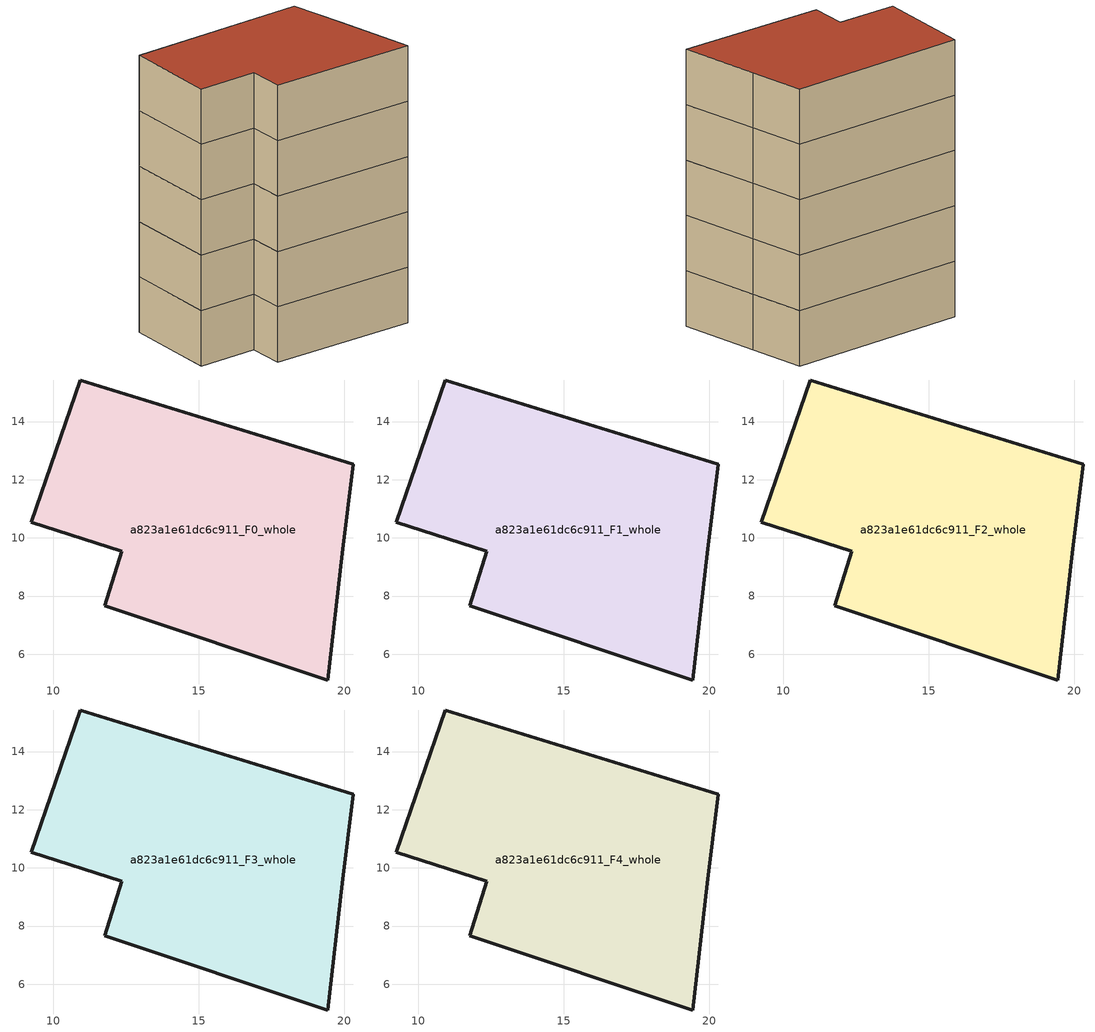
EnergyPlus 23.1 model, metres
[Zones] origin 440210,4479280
a823a1e61dc6c911_F0_whole
 floor ground (EU_floor_Construction): 20.3,12.53 19.94,9.47 19.43,5.11 11.76,7.67 12.36,9.53 9.24,10.53 10.93,15.43 z0
 wall outside (EU_wall_Construction): 19.43,5.11 19.94,9.47 20.3,12.53 10.93,15.43 9.24,10.53 12.36,9.53 11.76,7.67 19.43,5.11 z0:3
a823a1e61dc6c911_F1_whole
 floor to a823a1e61dc6c911_F0_whole (EU_floor_Construction): 20.3,12.53 19.94,9.47 19.43,5.11 11.76,7.67 12.36,9.53 9.24,10.53 10.93,15.43 z3
 wall outside (EU_wall_Construction): 19.43,5.11 19.94,9.47 20.3,12.53 10.93,15.43 9.24,10.53 12.36,9.53 11.76,7.67 19.43,5.11 z3:6
a823a1e61dc6c911_F2_whole
 floor to a823a1e61dc6c911_F1_whole (EU_floor_Construction): 20.3,12.53 19.94,9.47 19.43,5.11 11.76,7.67 12.36,9.53 9.24,10.53 10.93,15.43 z6
 wall outside (EU_wall_Construction): 19.43,5.11 19.94,9.47 20.3,12.53 10.93,15.43 9.24,10.53 12.36,9.53 11.76,7.67 19.43,5.11 z6:9
a823a1e61dc6c911_F3_whole
 floor to a823a1e61dc6c911_F2_whole (EU_floor_Construction): 20.3,12.53 19.94,9.47 19.43,5.11 11.76,7.67 12.36,9.53 9.24,10.53 10.93,15.43 z9
 wall outside (EU_wall_Construction): 19.43,5.11 19.94,9.47 20.3,12.53 10.93,15.43 9.24,10.53 12.36,9.53 11.76,7.67 19.43,5.11 z9:12
a823a1e61dc6c911_F4_whole
 floor to a823a1e61dc6c911_F3_whole (EU_floor_Construction): 20.3,12.53 19.94,9.47 19.43,5.11 11.76,7.67 12.36,9.53 9.24,10.53 10.93,15.43 z12
 wall outside (EU_wall_Construction): 19.43,5.11 19.94,9.47 20.3,12.53 10.93,15.43 9.24,10.53 12.36,9.53 11.76,7.67 19.43,5.11 z12:15
 roof outside (EU_roof_Construction): 19.43,5.11 19.94,9.47 20.3,12.53 10.93,15.43 9.24,10.53 12.36,9.53 11.76,7.67 z15
[Building]
EU S2 Campaign: North Axis=0; Terrain=City; Solar Distribution=FullExterior
[Site:Location]
Madrid: Latitude=40.5; Longitude=-3.5; Time Zone=1; Elevation=609
[SizingPeriod:WeatherFileDays]
AnnualSizingPeriod: Begin Month=1; Begin Day of Month=1; End Month=12; End Day of Month=31; Day of Week for Start Day=Monday; Use Weather File Daylight Saving Period=No; Use Weather File Rain and Snow Indicators=No
[MATERIAL]
EU_InternalMass_Material: Roughness=MediumRough; Thickness=0.1; Conductivity=1; Density=1800; Specific Heat=900; Thermal Absorptance=0.9; Solar Absorptance=0.7; Visible Absorptance=0.7
[MATERIAL:NOMASS] Roughness=MediumRough; Thermal Absorptance=0.9; Solar Absorptance=0.7; Visible Absorptance=0.7
Name | Thermal Resistance
EU_wall_NoMass | 0.609216
EU_roof_NoMass | 0.513268
EU_floor_NoMass | 0.568163
[CONSTRUCTION]
EU_wall_Construction: EU_wall_NoMass
EU_roof_Construction: EU_roof_NoMass
EU_floor_Construction: EU_floor_NoMass
EU_InternalMass_Construction: EU_InternalMass_Material
[ZONE] Type=1; Multiplier=1; Ceiling Height=autocalculate; Volume=210.172; Floor Area=autocalculate; Part of Total Floor Area=Yes
a823a1e61dc6c911_F0_whole; a823a1e61dc6c911_F1_whole; a823a1e61dc6c911_F2_whole; a823a1e61dc6c911_F3_whole; a823a1e61dc6c911_F4_whole
[INTERNALMASS] Construction=EU_InternalMass_Construction; Surface Area=70.0573
Name | Zone or ZoneList
a823a1e61dc6c911_F0_whole_EU_InternalMass | a823a1e61dc6c911_F0_whole
a823a1e61dc6c911_F1_whole_EU_InternalMass | a823a1e61dc6c911_F1_whole
a823a1e61dc6c911_F2_whole_EU_InternalMass | a823a1e61dc6c911_F2_whole
a823a1e61dc6c911_F3_whole_EU_InternalMass | a823a1e61dc6c911_F3_whole
a823a1e61dc6c911_F4_whole_EU_InternalMass | a823a1e61dc6c911_F4_whole
[OTHEREQUIPMENT] Fuel Type=Electricity; Design Level Calculation Method=Watts/Area; Power per Zone Floor Area=1; Fraction Latent=0; Fraction Radiant=0; Fraction Lost=0; Carbon Dioxide Generation Rate=0; EndUse Subcategory=EU_Step8_InternalGains
Name | Zone or ZoneList or Space or SpaceList | Schedule
EU_Step8_InternalGain_a823a1e61dc6c911_F0_whole_f000 | a823a1e61dc6c911_F0_whole | EU_Step8_GainSchedule_a823a1e61dc6c911_F0_whole_f000
EU_Step8_InternalGain_a823a1e61dc6c911_F1_whole_f000 | a823a1e61dc6c911_F1_whole | EU_Step8_GainSchedule_a823a1e61dc6c911_F1_whole_f000
EU_Step8_InternalGain_a823a1e61dc6c911_F2_whole_f000 | a823a1e61dc6c911_F2_whole | EU_Step8_GainSchedule_a823a1e61dc6c911_F2_whole_f000
EU_Step8_InternalGain_a823a1e61dc6c911_F3_whole_f000 | a823a1e61dc6c911_F3_whole | EU_Step8_GainSchedule_a823a1e61dc6c911_F3_whole_f000
EU_Step8_InternalGain_a823a1e61dc6c911_F4_whole_f000 | a823a1e61dc6c911_F4_whole | EU_Step8_GainSchedule_a823a1e61dc6c911_F4_whole_f000
[ZONEVENTILATION:DESIGNFLOWRATE] Schedule=EU_AlwaysOn; Design Flow Rate Calculation Method=AirChanges/Hour; Air Changes per Hour=0.752966; Ventilation Type=Natural; Fan Pressure Rise=0; Fan Total Efficiency=1; Constant Term Coefficient=1; Temperature Term Coefficient=0; Velocity Term Coefficient=0; Velocity Squared Term Coefficient=0; Minimum Indoor Temperature=-100; Maximum Indoor Temperature=100; Delta Temperature=-100; Minimum Outdoor Temperature=-100; Maximum Outdoor Temperature=100; Maximum Wind Speed=40
Name | Zone or ZoneList or Space or SpaceList
EU_ConstantAir_a823a1e61dc6c911_F0_whole | a823a1e61dc6c911_F0_whole
EU_ConstantAir_a823a1e61dc6c911_F1_whole | a823a1e61dc6c911_F1_whole
EU_ConstantAir_a823a1e61dc6c911_F2_whole | a823a1e61dc6c911_F2_whole
EU_ConstantAir_a823a1e61dc6c911_F3_whole | a823a1e61dc6c911_F3_whole
EU_ConstantAir_a823a1e61dc6c911_F4_whole | a823a1e61dc6c911_F4_whole
[HVACTEMPLATE:THERMOSTAT] Constant Heating Setpoint=20; Constant Cooling Setpoint=50
EU_HeatOnly_a823a1e61dc6c911_F0_whole; EU_HeatOnly_a823a1e61dc6c911_F1_whole; EU_HeatOnly_a823a1e61dc6c911_F2_whole; EU_HeatOnly_a823a1e61dc6c911_F3_whole; EU_HeatOnly_a823a1e61dc6c911_F4_whole
[HVACTEMPLATE:ZONE:IDEALLOADSAIRSYSTEM] System Availability Schedule=EU_AlwaysOn; Maximum Heating Supply Air Temperature=50; Minimum Cooling Supply Air Temperature=13; Maximum Heating Supply Air Humidity Ratio=0.0156; Minimum Cooling Supply Air Humidity Ratio=0.0077; Heating Limit=NoLimit; Cooling Limit=NoLimit; Heating Availability Schedule=EU_AlwaysOn; Cooling Availability Schedule=EU_CoolingOff; Dehumidification Control Type=ConstantSensibleHeatRatio; Cooling Sensible Heat Ratio=0.7; Dehumidification Setpoint=60; Humidification Control Type=None; Humidification Setpoint=30; Outdoor Air Method=None; Outdoor Air Flow Rate per Person=0.00944; Outdoor Air Flow Rate per Zone Floor Area=0; Outdoor Air Flow Rate per Zone=0; Demand Controlled Ventilation Type=None; Outdoor Air Economizer Type=NoEconomizer; Heat Recovery Type=None; Sensible Heat Recovery Effectiveness=0.7; Latent Heat Recovery Effectiveness=0.65
Name | Template Thermostat
a823a1e61dc6c911_F0_whole | EU_HeatOnly_a823a1e61dc6c911_F0_whole
a823a1e61dc6c911_F1_whole | EU_HeatOnly_a823a1e61dc6c911_F1_whole
a823a1e61dc6c911_F2_whole | EU_HeatOnly_a823a1e61dc6c911_F2_whole
a823a1e61dc6c911_F3_whole | EU_HeatOnly_a823a1e61dc6c911_F3_whole
a823a1e61dc6c911_F4_whole | EU_HeatOnly_a823a1e61dc6c911_F4_whole
[SIZING:ZONE] Zone Cooling Design Supply Air Temperature Input Method=SupplyAirTemperature; Zone Cooling Design Supply Air Temperature=13; Zone Heating Design Supply Air Temperature Input Method=SupplyAirTemperature; Zone Heating Design Supply Air Temperature=50; Zone Cooling Design Supply Air Humidity Ratio=0.008; Zone Heating Design Supply Air Humidity Ratio=0.008; Cooling Design Air Flow Method=DesignDay; Cooling Design Air Flow Rate=0; Cooling Minimum Air Flow per Zone Floor Area=0.000762; Cooling Minimum Air Flow=0; Cooling Minimum Air Flow Fraction=0.2; Heating Design Air Flow Method=DesignDay; Heating Design Air Flow Rate=0; Heating Maximum Air Flow per Zone Floor Area=0.002032; Heating Maximum Air Flow=0.141576; Heating Maximum Air Flow Fraction=0.3; Account for Dedicated Outdoor Air System=No; Dedicated Outdoor Air System Control Strategy=NeutralSupplyAir; Dedicated Outdoor Air Low Setpoint Temperature for Design=autosize; Dedicated Outdoor Air High Setpoint Temperature for Design=autosize; Zone Load Sizing Method=Sensible Load Only No Latent Load; Zone Latent Cooling Design Supply Air Humidity Ratio Input Method=HumidityRatioDifference; Zone Cooling Design Supply Air Humidity Ratio Difference=0.005; Zone Latent Heating Design Supply Air Humidity Ratio Input Method=HumidityRatioDifference; Zone Humidification Design Supply Air Humidity Ratio Difference=0.005
a823a1e61dc6c911_F0_whole; a823a1e61dc6c911_F1_whole; a823a1e61dc6c911_F2_whole; a823a1e61dc6c911_F3_whole; a823a1e61dc6c911_F4_whole
[SCHEDULE:CONSTANT]
Name | Hourly Value
EU_AlwaysOn | 1
EU_CoolingOff | 0
[SCHEDULE:FILE] Column Number=1; Rows to Skip at Top=0; Number of Hours of Data=8760; Column Separator=Comma; Interpolate to Timestep=No; Minutes per Item=60; Adjust Schedule for Daylight Savings=Yes
Name | File
EU_Step8_GainSchedule_a823a1e61dc6c911_F0_whole_f000 | C:\Users\o_iseri\Desktop\OpenUBEM\openubem\outputs\eu_evidence\EU-11\ES-MAD-BERRUGUETE\idfs\a823a1e61dc6c911\a823a1e61dc6c911_F0_whole_f000_gain.csv
EU_Step8_GainSchedule_a823a1e61dc6c911_F1_whole_f000 | C:\Users\o_iseri\Desktop\OpenUBEM\openubem\outputs\eu_evidence\EU-11\ES-MAD-BERRUGUETE\idfs\a823a1e61dc6c911\a823a1e61dc6c911_F1_whole_f000_gain.csv
EU_Step8_GainSchedule_a823a1e61dc6c911_F2_whole_f000 | C:\Users\o_iseri\Desktop\OpenUBEM\openubem\outputs\eu_evidence\EU-11\ES-MAD-BERRUGUETE\idfs\a823a1e61dc6c911\a823a1e61dc6c911_F2_whole_f000_gain.csv
EU_Step8_GainSchedule_a823a1e61dc6c911_F3_whole_f000 | C:\Users\o_iseri\Desktop\OpenUBEM\openubem\outputs\eu_evidence\EU-11\ES-MAD-BERRUGUETE\idfs\a823a1e61dc6c911\a823a1e61dc6c911_F3_whole_f000_gain.csv
EU_Step8_GainSchedule_a823a1e61dc6c911_F4_whole_f000 | C:\Users\o_iseri\Desktop\OpenUBEM\openubem\outputs\eu_evidence\EU-11\ES-MAD-BERRUGUETE\idfs\a823a1e61dc6c911\a823a1e61dc6c911_F4_whole_f000_gain.csv
